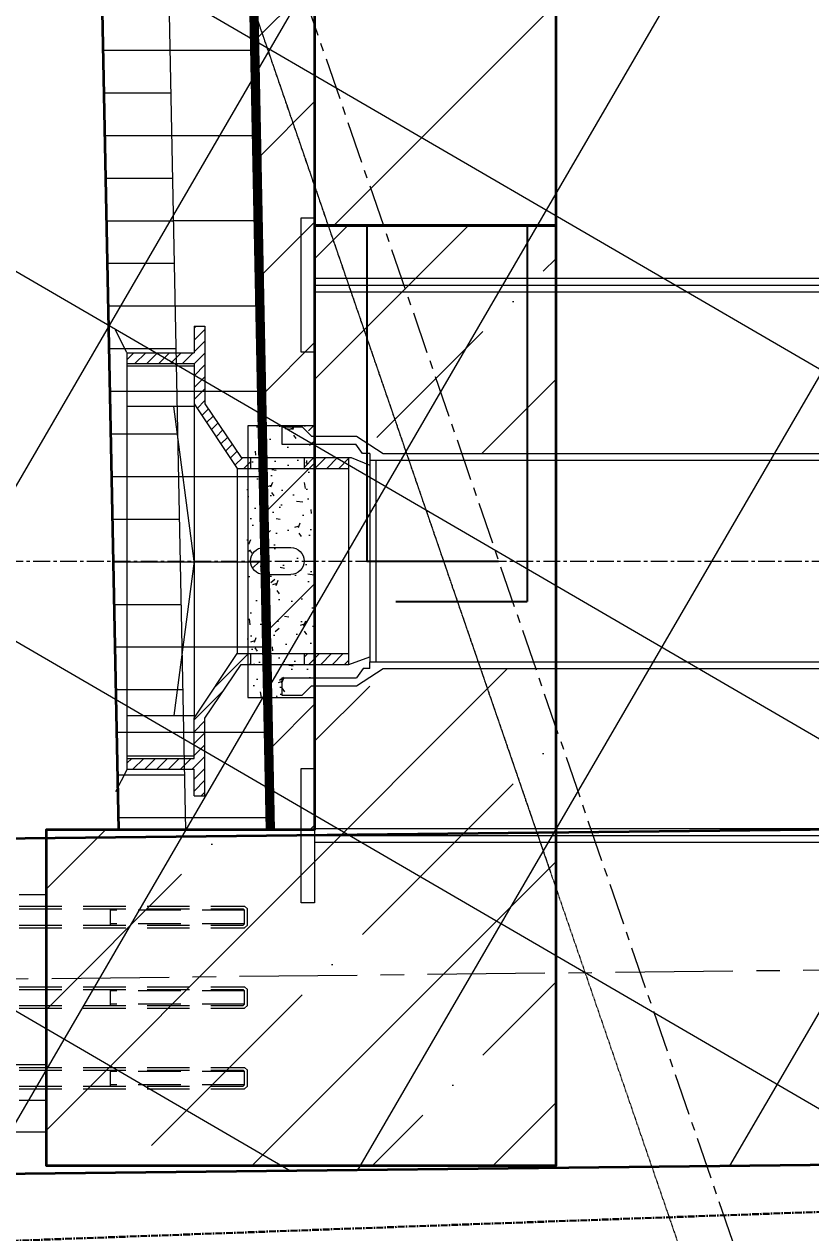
# Model space of a CAD drawing. Header units: millimetres. Extents: x 265754 to 14267433, y -6145605 to 2433772.
# Drawn here: x 7941697 to 7942283, y -581939 to -581038 of the extents above; entities that cross this region are included whole.
import ezdxf
from ezdxf import colors
from ezdxf.entities.mleader import LeaderData, LeaderLine
from ezdxf.math import Vec2, Vec3

# ---------------------------------------------------------------- set-up
doc = ezdxf.new("R2010")
doc.units = ezdxf.units.MM
for name, pattern in [('HIDDEN', [9.524999999999999, 6.35, -3.175]), ('осевая', [2, 1.25, -0.25, 0.25, -0.25]), ('осеваяX2', [4, 2.5, -0.5, 0.5, -0.5]), ('Штриховая', [3, 2, -1])]:
    doc.linetypes.add(name, pattern=pattern)
for name, color, linetype, lineweight in [('1-Бетон', 106, 'Continuous', 35), ('Выноски', 3, 'Continuous', 15), ('ИС_Med', 7, 'Continuous', 35), ('ИС_Невид', 4, 'Штриховая', 18), ('ИС_Ось', 3, 'осевая', 18), ('ИС_Тон', 3, 'Continuous', 18), ('ИС_Тонкая', 3, 'Continuous', 18), ('ИС_Штр', 3, 'Continuous', 9), ('ИС_Штриховка', 2, 'Continuous', 9), ('МДП_Ось', 1, 'осеваяX2', 30)]:
    doc.layers.add(name, color=color, linetype=linetype, lineweight=lineweight)
doc.styles.add('ISOCPEUR', font='isocpeur.ttf', dxfattribs={"width": 0.8, "oblique": 15, "height": 2.5})
pattern_1 = [(45.00000000000001, (6427.748046875, -602.7139739990234), (-4.419417382415921, 4.419417382415921), [])]

# ---------------------------------------------------------------- blocks, each defined once
blk = doc.blocks.new('План Узловая')
at = {"layer": 'ИС_Штр'}
h = blk.add_hatch(dxfattribs=at)
h.set_pattern_fill('ANSI37', color=256, scale=75, angle=14.81052377493742)
h.set_pattern_definition([(59.81052396495632, (64725.58330176224, 13618.08657903201), (-205.8274349733927, 119.7438208730364), []), (149.8105239649563, (64725.58330176224, 13618.08657903201), (-119.7438208730364, -205.8274349733926), [])])
h.paths.add_polyline_path([(64765.27547507826, 13803.95766447927), (64760.00405898067, 13803.89978406299), (64695.98485941411, 13799.66649381252), (64637.30393426679, 13548.89627587504), (64733.79867590475, 13555.27702183503), (64768.00162352639, 13555.65257193602)])
h.paths.add_polyline_path([(64768.51172118128, 13509.19147569523), (64768.00162352639, 13555.65257193602), (64733.79867590475, 13555.27702183503), (64637.30393426679, 13548.89627587504), (64627.65097884211, 13507.64481759432)])
h.paths.add_polyline_path([(62393.91473601304, 12962.57771643333), (62406.02434799122, 12779.44648276642), (62505.80643444415, 12786.04460546293), (62493.69682246592, 12969.17583912984), (62782.34588460356, 12988.26285157073), (62635.07058297773, 13416.49794877076), (60918.2754130541, 13302.97431360988), (60921.58694187918, 13252.89472724003), (61420.4976120966, 13285.88535646279), (61446.01607285417, 12899.97479157173)])
h.paths.add_polyline_path([(62635.07058297773, 13416.49794877076), (62552.05010515067, 13657.89811566495), (60902.02081135398, 13548.78939562931), (60918.2754130541, 13302.97431360988)])
h.paths.add_polyline_path([(64637.30393426679, 13548.89627587504), (64695.98485941405, 13799.66649381246), (62552.05010515067, 13657.89811566495), (62635.07058297773, 13416.49794877076)])
h.paths.add_polyline_path([(64268.54185883497, 13503.70178122836), (64627.65097884211, 13507.64481759432), (64637.30393426673, 13548.89627587504), (62635.07058297773, 13416.49794877076), (62782.34588460356, 12988.26285157073), (62842.97031857976, 12992.27166184364), (62857.72974486928, 12769.0678177001), (62877.14361384121, 12712.61775462469), (62872.87079096149, 13101.76193775225), (63222.84969460394, 13105.60472387564), (63224.86475473153, 12922.08461331745), (63324.85872720083, 12923.18255220994), (63322.84366707318, 13106.70266276813), (64272.78629415698, 13117.14297427051)])
h.paths.add_polyline_path([(64294.01084125339, 12081.84913005563), (64299.18340373377, 12103.95383643563), (64283.91300334223, 12103.78616666421), (64279.67105554033, 12490.11842456448), (63329.72842844861, 12479.67811323138), (63327.71336832101, 12663.19822378957), (63227.71939585177, 12662.1002848972), (63229.73445597925, 12478.58017433895), (62958.65564861539, 12475.60371527699), (63122.03071113705, 12000.55504787201)], flags=17)
h.paths.add_polyline_path([(62958.65564861539, 12475.60371527699), (62877.19429921045, 12474.70926552638), (62884.34466154728, 12366.57576973224), (62535.0711654335, 12343.4799470185), (62522.96155345539, 12526.61118068558), (62423.17946700245, 12520.01305798889), (62435.28907898063, 12336.88182432204), (61487.39041591494, 12274.27889814659), (61512.8713298628, 11888.93614612939), (63122.03071113705, 12000.55504787201)], flags=17)
h.paths.add_polyline_path([(62406.02434799122, 12779.44648276642), (62396.12716394634, 12929.11961244553), (61448.22850079241, 12866.51668751368), (61466.68447097874, 12587.41075131088), (62414.57805277262, 12650.09052058909)])
h.paths.add_polyline_path([(62433.07665104739, 12370.33992830978), (62423.17946700245, 12520.01305798889), (62414.57805277262, 12650.09052058909), (61466.68447097874, 12587.41075131088), (61485.17798797664, 12307.73700220458)])
h.paths.add_polyline_path([(62882.13223361404, 12400.03387371986), (62863.63363533682, 12679.78446603706), (62514.36013922543, 12656.6886432867), (62522.96155345539, 12526.61118068558), (62532.85873750027, 12376.93805100623)], flags=17)
h.paths.add_polyline_path([(62793.64587383741, 12955.40566550847), (62495.90925039916, 12935.71773514216), (62505.80643444415, 12786.04460546293), (62514.36013922543, 12656.6886432867), (62863.63363533682, 12679.78446603706), (62857.72974486928, 12769.0678177001)], flags=17)
h.paths.add_polyline_path([(63224.86475473153, 12922.08461331745), (63223.21784639294, 13072.07557202131), (62873.23894275044, 13068.23278589803), (62876.31181927474, 12788.37282948359), (63226.29072291724, 12792.21561561048)], flags=17)
h.paths.add_polyline_path([(63227.71939585177, 12662.1002848972), (63226.29072291724, 12792.21561561048), (62876.31181927474, 12788.37282948359), (62877.14361384121, 12712.61775462469), (62947.16655671113, 12509.01075864438), (63229.36630419031, 12512.10932619334)], flags=17)
h.paths.add_polyline_path([(64279.30290375097, 12523.64757642808), (64276.22743108839, 12803.74397396063), (63326.28469538648, 12793.31355450378), (63327.71336832101, 12663.19822378957), (63329.36027665966, 12513.20726508577)], flags=17)
h.paths.add_polyline_path([(64276.22743108839, 12803.74397396063), (64273.15444594639, 13083.61382240709), (63323.21181886218, 13073.17351091374), (63324.85872720083, 12923.18255220994), (63326.28469538648, 12793.31355450378)])
h.paths.add_polyline_path([(66221.58489557641, 7824.802713020006), (66721.55475792277, 7830.292407486937), (66716.0650634566, 8330.26226976898), (65585.94169458555, 8317.853457813966), (65570.57055007824, 9717.769072378054), (66070.5404124246, 9723.258766844927), (66065.05071795767, 10223.22862919513), (64934.92734899221, 10210.81981723907), (64919.55620448483, 11610.73543180316), (65419.52606683125, 11616.22512627003), (65414.03637230751, 12116.19497862138), (64862.96007103164, 12115.91437940311), (61014.09417537221, 11858.68060725241), (61046.81775741297, 11354.29999420181), (62060.79670245119, 11424.07595104357), (62153.17042021739, 10027.12674071064), (61654.25998795353, 9994.136127222562), (61687.25060144783, 9495.225694864348), (62701.09579274931, 9562.266535624512), (62793.46951051551, 8165.317325291573), (62294.55907825165, 8132.326711803442), (62327.54969174595, 7633.416279445228), (63341.39488304744, 7700.457120205392), (63433.76860081364, 6303.507909872511), (62934.85816854978, 6270.51729638438), (62967.84878204652, 5771.606863989611), (63981.69397339312, 5838.647704752802), (64074.06769115932, 4441.698494419863), (63575.15725889546, 4408.707880931732), (63608.14787238982, 3909.797448573576), (64621.99306380592, 3976.838289395324), (64714.36678157211, 2579.889079062385), (64215.45634930825, 2546.898465574253), (64248.44696280261, 2047.988033216097), (65262.29215410404, 2115.028873976204), (65354.6658718703, 718.0796636432642), (64855.75543960638, 685.0890501551912), (64901.94229847548, -13.38555479858769), (65323.16334751365, 14.46781313285464), (68697.65451143665, 51.5199073983822), (68689.968939182, 751.4777148098801), (68189.99907683564, 745.9880203430075), (68174.62793232838, 2145.903634906979), (68674.59779467469, 2151.39332937391), (68669.10810020781, 2651.363191724056), (67538.9847312423, 2638.954379768053), (67523.61358673504, 4038.869994332083), (68023.5834490814, 4044.359688799013), (68018.09375461622, 4544.329550986644), (66887.970385677, 4531.920739030931), (66872.59924116975, 5931.836353594961), (67372.56910351611, 5937.326048061834), (67367.07940904918, 6437.29591041198), (66236.95604008366, 6424.887098455976)])
at = {"layer": 'ИС_Med'}
for points in [[(10149.6766130504, -4434.557615104772), (32095.84325178718, -1932.153487388219), (65313.53597854835, 264.3771739467629), (98056.22465341061, 623.8935575291398), (100215.1736815489, 528.4554030880099)], [(100302.5643072961, 274.3480767873116), (98052.0735818771, 373.8329087988241), (65323.16334751365, 14.46781313285464), (32087.49713647336, -2184.725104697689), (10232.9464191242, -4676.682758318668)]]:
    blk.add_lwpolyline(points, dxfattribs=at)
at = {"layer": 'ИС_Ось', "ltscale": 25}
blk.add_lwpolyline([(61034.38653481542, 18070.83632991143), (68728.7210006279, -4302.121195766144)], dxfattribs=at)
at = {"layer": 'ИС_Ось', "ltscale": 0.08, "flags": 128}
blk.add_lwpolyline([(62510.26415276527, 13659.81867229939), (68909.54166924953, -4947.477995634079)], dxfattribs=at)
at = {"layer": 'ИС_Ось'}
blk.add_lwpolyline([(63055.70428657532, 12073.83238506317), (67120.91669368744, 253.33966755867)], dxfattribs=at)
at = {"layer": 'ИС_Ось', "color": 2, "ltscale": 70}
for points in [[(172669.4865019924, -5094.448025299484), (148220.3896199672, -2510.588124022877), (129234.6710553742, -859.4733675673124), (98054.57211781928, 518.8690849919221), (65324.98813192089, 159.4965908002632), (33630.76804503257, -1936.293949172323), (8903.024143849587, -4780.269644752174)], [(172654.2472980657, -5238.644997055766), (148206.487485762, -2654.926401646415), (129225.1836240305, -1004.195574880687), (98052.16449633686, 373.8339087393761), (65330.57200592806, 14.54916157400294), (33643.84309371328, -2080.746022053769), (8919.59160160087, -4924.320050317932)]]:
    blk.add_lwpolyline(points, dxfattribs=at)
blk = doc.blocks.new('Б1530')
at = {"layer": 'ИС_Штриховка', "ltscale": 15}
h = blk.add_hatch(dxfattribs=at)
h.set_pattern_fill('ANSI31', color=256, scale=50, style=0)
h.set_pattern_definition([(45, (-959244.342347345, -236738.1997060364), (-112.2532015133644, 112.2532015133644), [])])
edge = h.paths.add_edge_path()
edge.add_line((-699.999999852851, -180.0000000094878), (-699.9999998530839, -1.498672645539045e-06))
edge.add_line((-699.9999998530839, -1.498672645539045e-06), (699.9999998530839, 1.498672645539045e-06))
edge.add_line((699.9999998530839, 1.498672645539045e-06), (699.9999998530839, -179.9999982033041))
edge.add_line((699.9999998530839, -179.9999982033041), (389.9999999606516, -179.9999989250791))
edge.add_arc((390.0000006591436, -479.99999892505), 299.9999999999709, 90.00000013340214, 179.9999999871823)
edge.add_line((90.00000065914355, -479.9999988579366), (90.0000005926704, -1077.157285340945))
edge.add_arc((290.000000592554, -1077.157285385678), 199.9999999998836, 179.999999987185, 224.99999991699)
edge.add_line((148.5786441504024, -1218.578641418047), (310.0000006540213, -1379.999998389569))
edge.add_line((310.0000006540213, -1379.999998389569), (295.0000005525071, -1529.999998762098))
edge.add_line((295.0000005525071, -1529.999998762098), (-294.9999992984813, -1529.999998762098))
edge.add_line((-294.9999992984813, -1529.999998762098), (-309.9999994577374, -1379.999998389569))
edge.add_line((-309.9999994577374, -1379.999998389569), (-148.5786432343302, -1218.578642163979))
edge.add_arc((-289.999999472755, -1077.157285927678), 200.0000000000749, 315.0000000004304, 359.9999999628558)
edge.add_line((-89.99999947263859, -1077.157286057336), (-89.99999927985482, -479.9999991760997))
edge.add_arc((-389.9999992798548, -479.9999989814823), 300, 359.9999999628308, 450.0000001899868)
edge.add_line((-390.0000002746237, -179.9999989815115), (-699.999999852851, -180.0000000094878))
blk.add_lwpolyline([(-699.999999852851, -180.0000000094878), (-699.9999998530839, -1.498672645539045e-06), (699.9999998530839, 1.498672645539045e-06), (699.9999998530839, -179.9999982033041), (389.9999999606516, -179.9999989250791, 0.414213561625605), (90.00000065914355, -479.9999988579366), (90.0000005926704, -1077.157285340945, 0.1989123670611729), (148.5786441504024, -1218.578641418047), (310.0000006540213, -1379.999998389569), (295.0000005525071, -1529.999998762098), (-294.9999992984813, -1529.999998762098), (-309.9999994577374, -1379.999998389569), (-148.5786432343302, -1218.578642163979, 0.1989123672093204), (-89.99999947263859, -1077.157286057336), (-89.99999927985482, -479.9999991760997, 0.4142135635343125), (-390.0000002746237, -179.9999989815115)], format="xyb", close=True)
at = {"layer": 'Defpoints'}
for p, q in [((700, -39.13950313709211), (950, -39.13950313709211)), ((950, -39.13950313709211), (950, -137.0805100142024)), ((980, -60.64792471571127), (980, -158.5889315928216)), ((700, -158.5889315928216), (980, -158.5889315928216))]:
    blk.add_line(p, q, dxfattribs=at)
blk = doc.blocks.new('Перильное ограждение')
at = {"linetype": 'Continuous'}
for p, q in [((879.3921512095767, 15324.33367789358), (879.3921512095767, 15304.33367789358)), ((1032.392151209577, 15304.33367789358), (1032.392151209577, 15324.33367789358)), ((879.3921512095767, 15304.33367789358), (1032.392151209577, 15304.33367789358)), ((889.8921512095767, 15256.33367789357), (901.8921512095766, 15256.33367789357)), ((949.8921512095768, 15256.33367789357), (961.8921512095769, 15256.33367789357)), ((949.8921512095767, 15256.33367789358), (961.8921512095766, 15256.33367789358)), ((1009.892151209577, 15256.33367789357), (1021.892151209577, 15256.33367789357)), ((1009.892151209577, 15256.33367789358), (1021.892151209577, 15256.33367789358)), ((890.8921512095767, 15156.33367789358), (889.8921512095765, 15157.33367789358)), ((900.8921512095767, 15156.33367789358), (901.8921512095767, 15157.33367789357)), ((950.8921512095767, 15156.33367789358), (949.8921512095765, 15157.33367789358)), ((960.8921512095767, 15156.33367789358), (961.8921512095767, 15157.33367789358)), ((1010.892151209577, 15156.33367789358), (1009.892151209576, 15157.33367789358)), ((1020.892151209577, 15156.33367789358), (1021.892151209577, 15157.33367789358))]:
    blk.add_line(p, q, dxfattribs=at)
at = {"linetype": 'HIDDEN', "ltscale": 5}
for p, q in [((887.8921512095765, 15324.33367789358), (887.8921512095765, 15156.33367789358)), ((889.8921512095767, 15324.33367789358), (889.8921512095768, 15157.33367789358)), ((901.8921512095767, 15324.33367789358), (901.8921512095766, 15157.33367789357)), ((903.8921512095766, 15324.33367789358), (903.8921512095765, 15156.33367789358)), ((947.8921512095766, 15324.33367789358), (947.8921512095765, 15156.33367789358)), ((949.8921512095768, 15324.33367789358), (949.8921512095767, 15157.33367789358)), ((961.8921512095768, 15324.33367789358), (961.8921512095768, 15157.33367789358)), ((963.8921512095764, 15324.33367789358), (963.8921512095765, 15156.33367789358)), ((1007.892151209577, 15324.33367789358), (1007.892151209577, 15156.33367789358)), ((1009.892151209577, 15324.33367789358), (1009.892151209577, 15157.33367789358)), ((1021.892151209577, 15324.33367789358), (1021.892151209576, 15157.33367789358)), ((1023.892151209577, 15324.33367789358), (1023.892151209577, 15156.33367789358)), ((890.8921512095767, 15156.33367789358), (890.8921512095767, 15256.33367789357)), ((900.8921512095767, 15156.33367789358), (900.8921512095766, 15256.33367789357)), ((950.8921512095767, 15156.33367789358), (950.8921512095767, 15256.33367789358)), ((960.8921512095767, 15156.33367789358), (960.8921512095766, 15256.33367789358)), ((1010.892151209577, 15156.33367789358), (1010.892151209577, 15256.33367789358)), ((1020.892151209577, 15156.33367789358), (1020.892151209577, 15256.33367789358)), ((887.8921512095766, 15156.33367789358), (889.8921512095767, 15154.33367789358)), ((889.8921512095767, 15154.33367789358), (901.8921512095767, 15154.33367789358)), ((890.8921512095767, 15156.33367789357), (900.8921512095766, 15156.33367789357)), ((901.8921512095767, 15154.33367789358), (903.8921512095766, 15156.33367789358)), ((949.8921512095767, 15154.33367789358), (947.8921512095766, 15156.33367789358)), ((949.8921512095767, 15154.33367789358), (961.8921512095766, 15154.33367789358)), ((950.8921512095766, 15156.33367789358), (960.8921512095767, 15156.33367789357)), ((963.8921512095766, 15156.33367789358), (961.8921512095767, 15154.33367789358)), ((1009.892151209577, 15154.33367789358), (1007.892151209577, 15156.33367789358)), ((1009.892151209577, 15154.33367789358), (1021.892151209577, 15154.33367789358)), ((1010.892151209577, 15156.33367789358), (1020.892151209577, 15156.33367789358)), ((1023.892151209577, 15156.33367789358), (1021.892151209577, 15154.33367789358))]:
    blk.add_line(p, q, dxfattribs=at)
blk = doc.blocks.new('водоотвод МОЙ !')
h = blk.add_hatch()
h.set_pattern_fill('ANSI31', color=256, scale=50, style=0)
h.set_pattern_definition(pattern_1)
h.paths.add_polyline_path([(-69, -132), (-77, -132), (-77, -137), (-69, -137)])
h.paths.add_polyline_path([(-69, -137), (-77, -137), (-77, -147), (-69, -147)])
h.paths.add_polyline_path([(-77, -165), (-69, -165), (-69, -147), (-77, -147)])
h.paths.add_polyline_path([(-77, -92), (-69, -92), (-69, -82), (-117, -50), (-147, -50), (-147, 0), (-155, 0), (-155, -50), (-175, -50), (-175, -58), (-117, -58), (-77, -85)])
h = blk.add_hatch()
h.set_pattern_fill('ANSI31', color=256, scale=50, style=0)
h.set_pattern_definition(pattern_1)
h.paths.add_polyline_path([(77, -132), (69, -132), (69, -137), (77, -137)])
h.paths.add_polyline_path([(77, -137), (69, -137), (69, -147), (77, -147)])
h.paths.add_polyline_path([(69, -165), (77, -165), (77, -147), (69, -147)])
h.paths.add_polyline_path([(69, -92), (77, -92), (77, -85), (117, -58), (175, -58), (175, -50), (155, -50), (155, 0), (147, 0), (147, -50), (117, -50), (69, -82)])
for p, q in [((-155.4217228824273, 1.691223587840796e-06), (-171.9711612670217, 8.430993998248596)), ((-155, 0), (155, 0)), ((-155, 0), (155, 0)), ((-155, 0), (-155, -50)), ((-155, 0), (155, 0)), ((-147, 0), (-147, -50)), ((-145, -50), (-145, 0)), ((-115, -50), (-115, 0)), ((115, 0), (115, -50)), ((145, 0), (145, -50)), ((147, 0), (147, -50)), ((155, 0), (155, -50)), ((155.4217228821944, -4.598405212163925e-09), (171.9711613587569, 8.430992121866439)), ((0, -50), (-115, -35)), ((0, -50), (115, -35)), ((-175, -50), (-175, -58)), ((-175, -50), (-155, -50)), ((-175, -50), (-155, -50)), ((-147, -50), (117, -50)), ((-147, -50), (117, -50)), ((-117, -50), (-69, -82)), ((117, -50), (69, -82)), ((147, -50), (117, -50)), ((147, -50), (117, -50)), ((175, -50), (155, -50)), ((175, -50), (155, -50)), ((175, -50), (175, -58)), ((175, -50), (175, -58)), ((-175, -58), (-117, -58)), ((-117, -58), (-77, -85)), ((117, -58), (77, -85)), ((175, -58), (117, -58)), ((-77, -85), (-77, -165)), ((-69, -82), (69, -82)), ((-69, -82), (-69, -165)), ((69, -82), (69, -165)), ((77, -85), (77, -165)), ((-77, -92), (-69, -92)), ((69, -92), (77, -92)), ((-10, -102), (-10, -122)), ((10, -102), (10, -122)), ((-100, -115.5), (-87, -115.5)), ((-100, -115.5), (-100, -130.5)), ((-87, -115.5), (-87, -170.5)), ((87, -115.5), (100, -115.5)), ((87, -115.5), (87, -171)), ((100, -115.5), (100, -130.5)), ((-100, -130.5), (-93, -137.5)), ((-77, -132), (-69, -132)), ((69, -132), (77, -132)), ((100, -130.5), (93, -137.5)), ((-93, -137.5), (-93, -171)), ((93, -137.5), (93, -171)), ((-77, -145), (-77, -166.9898681640625)), ((77, -145), (77, -165.2171325683594)), ((-93, -171), (-80, -191)), ((-80, -175.5), (-87, -170.5)), ((-77, -165), (77, -165)), ((-77, -166.9898681640625), (-71.42515563964844, -181)), ((77, -165.2171325683594), (71.3510971069336, -181)), ((80, -176), (87, -171)), ((93, -171), (80, -191)), ((-80, -181), (-80, -175.5)), ((80, -181), (80, -176)), ((-80, -181), (-75, -181)), ((-75, -181), (-74.99999237060547, -737.585334777832)), ((-75, -181), (75, -181)), ((-75, -185.5), (75, -185.5)), ((80, -181), (75, -181)), ((75, -181), (75, -737.585334777832)), ((-80, -191), (-80.00000762939453, -737.5853424072266)), ((80, -191), (79.99999237060547, -737.5853424072266))]:
    blk.add_line(p, q)
at = {"ltscale": 6}
for p, q in [((-205.499885559082, -139.6831456655054, -4.9092318307e-06), (-205.499885559082, -848.0927200317383, -4.9092318307e-06)), ((204.500114405062, -139.6831454937346, -4.9092318307e-06), (204.500114440918, -848.0927200317383, -4.9092318307e-06))]:
    blk.add_line(p, q, dxfattribs=at)
for points in [[(-155.4920654296875, -129.6831456655054), (-255.4920654296875, -129.6831456655054), (-255.4920654296875, -139.6831456655054), (-155.4920654296875, -139.6831456655054)], [(254.500114405062, -129.6831454937346), (154.500114405062, -129.6831454937346), (154.500114405062, -139.6831454937346), (254.500114405062, -139.6831454937346)]]:
    blk.add_lwpolyline(points, close=True)
for points in [[(-200.499885559082, -139.6831456655054), (-200.499885559082, -861.8079986572266), (-210.499885559082, -861.8079986572266), (-210.499885559082, -139.6831456655054)], [(209.500114405062, -139.6831454937346), (209.500114440918, -861.8079986572266), (199.500114440918, -861.8079986572266), (199.500114405062, -139.6831454937346)]]:
    blk.add_lwpolyline(points)
for centre, start, end in [((0, -102), 0, 180), ((0, -122), 180, 0)]:
    blk.add_arc(centre, 10, start, end)
blk = doc.blocks.new('дренажный канал')
at = {"layer": 'ИС_Штр'}
h = blk.add_hatch(dxfattribs=at)
h.set_pattern_fill('AR-CONC', color=256, scale=0.2, style=0)
h.set_pattern_definition([(49.99999999999999, (-179698.0450393674, 8953.413703155471), (36.4369337992008, -3.187817107780617), [3.81, -41.91]), (355, (-179698.0450393674, 8953.413703155471), (-7.048565195133398, 38.211328576436), [3.048, -33.528]), (100.4509999999999, (-179695.0086395261, 8953.14805297833), (29.38850033319185, 35.02333756405837), [3.238, -35.618]), (46.18420000000002, (-179698.0450393674, 8963.573703002883), (54.21580817842599, -8.40846558654543), [5.714999999999998, -62.86499999999999]), (96.63559999999998, (-179693.5270591732, 8962.873002624372), (47.48084689324743, 49.48511117800984), [4.85699999999999, -53.42699999999987]), (351.1840000000001, (-179698.0450393674, 8963.573703002883), (47.48092116278679, 49.48502357211954), [4.572, -50.292]), (21, (-179692.9650390623, 8961.033702850342), (30.32297596707666, -20.4531037033525), [3.81, -41.91]), (326.0000000000001, (-179692.9650390623, 8961.033702850342), (12.36040566952942, 36.83759322446385), [3.048, -33.528]), (71.4514, (-179690.4381393432, 8959.329283141997), (42.6832981540249, 16.38457154321149), [3.238, -35.618]), (37.50000000000001, (-179698.0450393674, 8953.413703155471), (0.6177206501183634, 16.91100777463062), [0, -33.1216, 0, -34.036, 0, -33.655]), (7.500000000000001, (-179698.0450393674, 8953.413703155471), (13.36393250206115, 20.0361149636239), [0, -19.4056, 0, -32.3596, 0, -12.827]), (327.5, (-179709.3734390256, 8953.413703155471), (27.11811903337428, -1.145748798534692), [0, -12.7, 0, -39.624, 0, -52.578]), (317.5, (-179714.4534393307, 8953.413703155471), (29.62583627720361, 5.085298206666604), [0, -16.51, 0, -26.3144, 0, -37.338])])
edge = h.paths.add_edge_path()
edge.add_line((30.40064239548519, 55.54312827695685), (-102.3054221991915, 55.89999999990687))
edge.add_line((-102.3054221991915, 55.89999999990687), (-102.3054221991915, 5.899999999906868))
edge.add_line((-102.3054221991915, 5.899999999906868), (100.0000000004657, 5.899999999906868))
edge.add_line((100.0000000004657, 5.899999999906868), (100.0000000004657, 55.54312827695685))
blk.add_lwpolyline([(-102.3054221991915, 55.54312827695685), (100.0000000004657, 55.54312827695685), (100.0000000004657, 5.899999999906868), (-102.3054221991915, 5.899999999906868)], close=True)
blk = doc.blocks.new('_None')
blk = doc.blocks.new('е344н')
at = {"layer": 'ИС_Штр'}
h = blk.add_hatch(dxfattribs=at)
h.set_pattern_fill('ANSI31', color=256, scale=10, angle=44.9999998099811, style=0)
h.set_pattern_definition([(90, (11399.5275822375, 2301.371041773818), (-31.75, 1.472487913205009e-12), [])])
h.paths.add_polyline_path([(-3799.507927268744, 397.585711523192), (-3799.507927268744, 347.5757125262171), (0.03604893758893013, 423.5665794443339), (5900.035990470089, 305.5665610386059), (5900.000000405125, 355.5772798436228), (0.03604910336434841, 473.5765784445684)])
h = blk.add_hatch(dxfattribs=at)
h.set_pattern_fill('ANSI31', color=256, scale=20, angle=44.9999998099811, style=0)
h.set_pattern_definition([(90, (11399.5275822375, 2301.371041773818), (-63.50000000000001, 2.944975826410017e-12), [])])
h.paths.add_polyline_path([(-3799.507927268744, 347.5757125262171), (-3799.507927268744, 287.5857115304098), (0.03604873828589916, 363.5765784445684), (5900.000000040047, 245.5772798436228), (5900.035990470089, 305.5665610386059), (0.03604893758893013, 423.5665794443339)])
h = blk.add_hatch(dxfattribs=at)
h.set_pattern_fill('ANSI35', color=256, scale=20, angle=-2.654796567684867e-12, style=0)
h.set_pattern_definition([(45.00000019001359, (35043.32538680546, 2299.570979475975), (-89.80256150850941, 89.80256091287367), []), (45.00000019001359, (35133.12798680551, 2299.570979773765), (-89.80256150850941, 89.80256091287367), [158.75, -31.75, 0, -31.75])])
h.paths.add_polyline_path([(5800.00000747852, 209.5764986176509), (5800.000007463619, 205.0764988929732), (5793.000007440336, 198.0764989161398), (5793.000007328577, 164.5764989161398), (5780.000007262453, 144.5764989592135), (5780.000006311573, 29.57649913197383), (6150.000004838221, 29.5764992213808), (6150.0000060983, 409.5764974300982), (5900.0000060983, 409.5765000504907), (5900.000005435199, 209.5764985613059)])
h.paths.add_polyline_path([(5600.000007463619, 205.0764995561913), (5600.000007465482, 209.5764987301081), (5450.000000244938, 209.576541820541), (5449.999998998828, 29.57654211856425), (5620.000007451512, 29.57649909320753), (5620.000007262453, 144.5764994898345), (5607.000007328577, 164.5764995329082), (5607.000007440336, 198.0764995329082)])
h = blk.add_hatch(dxfattribs=at)
h.set_pattern_fill('ANSI31', color=256, scale=20, angle=-2.654796567684867e-12, style=0)
h.set_pattern_definition([(45.00000019001359, (11399.5275822375, 2301.371041773818), (-44.90128075425471, 44.90128045643684), [])])
h.paths.add_polyline_path([(-3799.507927268744, 281.5857115308754), (-3800.45890462026, 281.5666919869836), (-3799.507927268744, 251.5773390324321), (-2150.000009897165, 251.5773382096086), (-1649.963951970451, 294.5765845784917), (1650.035933133215, 294.5765752799343), (2150.036079661921, 256.5765719759511), (3550.035933006555, 256.5765689786058), (4050.036049009301, 211.3765657074982), (5899.999999920838, 209.5765376226045), (5900.000000019558, 239.5772798436228), (0.0360487187281251, 357.5765784445684)])
at = {"layer": 'ИС_Med', "ltscale": 15, "flags": 128}
blk.add_lwpolyline([(-3799.507927268744, 397.585711523192), (0.03604910336434841, 473.5765784445684), (5900.035990635864, 355.5765600388404)], dxfattribs=at)
blk.add_lwpolyline([(5449.999999920838, 209.5765412247274), (5899.999999920838, 209.5765370645095), (5900.000000583939, 409.5765385536943), (6150.000000583939, 409.5765377245843), (6149.99999932386, 29.57653772458434), (5449.99999932386, 29.57654271449428)], close=True, dxfattribs=at)
at = {"layer": 'ИС_Невид', "ltscale": 25, "const_width": 6, "flags": 128}
blk.add_lwpolyline([(-3799.507927268744, 284.585111590568), (0.03604872804135084, 360.5759785044938), (5900.035990261473, 242.5759600988822)], dxfattribs=at)
at = {"layer": 'ИС_Ось', "ltscale": 10, "flags": 128}
blk.add_lwpolyline([(5700.000003721565, 719.0469084846554), (5699.999998290092, -918.5716674489668)], dxfattribs=at)
at = {"layer": 'ИС_Тон', "ltscale": 15, "flags": 128}
for points in [[(-3799.507927268744, 347.5757125262171), (0.03604893758893013, 423.5665794443339), (5900.035990470089, 305.5665610386059)], [(-3799.507927268744, 287.5857115304098), (0.03604873828589916, 363.5765784445684), (5900.035990271717, 245.5765600388404)], [(-3799.507927268744, 281.5857115308754), (0.0360487187281251, 357.5765784445684), (5900.035990251228, 239.5765600388404)]]:
    blk.add_lwpolyline(points, dxfattribs=at)
at = {"layer": 'ИС_Тонкая', "color": 6}
blk.add_lwpolyline([(6125.000007598661, 1989.153031471651), (6124.999997127801, 409.5765376414638), (6074.999997127801, 409.5765379731311), (6075.000007642433, 1995.73793728801)], dxfattribs=at)
at = {"layer": 'ИС_Med'}
blk.add_blockref('Б1530', (4750.000000067055, 209.5765426434809), dxfattribs=at)
at = {"layer": 'ИС_Тон', "xscale": -1, "rotation": 359.9999998099804}
blk.add_blockref('Перильное ограждение', (6980.892101037316, -14894.7571429247), dxfattribs=at)
at = {"layer": 'ИС_Тон', "linetype": 'Continuous'}
blk.add_blockref('водоотвод МОЙ !', (5699.880194705911, 349.2596832218114), dxfattribs=at)
at = {"layer": 'ИС_Тон'}
blk.add_blockref('дренажный канал', (5701.572410097346, 203.6765377277043), dxfattribs=at)
at = {"layer": 'Выноски'}
ml = blk.add_multileader_mtext('Standard', dxfattribs=at)
ml.set_content('6', color=256, style='ISOCPEUR')
ml.set_leader_properties(color=256)
ml.set_arrow_properties(name='NONE')
ml.build(insert=Vec2(0, 0))
ml.multileader.update_dxf_attribs({"text_left_attachment_type": 6, "text_right_attachment_type": 6, "dogleg_length": 2, "arrow_head_size": 250, "scale": 100})
ctx = ml.context
ctx.base_point, ctx.scale, ctx.char_height, ctx.arrow_head_size, ctx.landing_gap_size, ctx.plane_origin = Vec3(-352.6547227362462, -548.6866663480178), 100, 250, 250, 62.5, Vec3(4841.548433097079, -1008.328971155221)
ctx.left_attachment, ctx.right_attachment = 6, 6
notes = []
notes.append((ctx, [(0, (1, 1, 0), (-403.1644373396412, -548.6866663480178), (1, 0), 50.50971460339497, [(0, [(-671.6812872309238, 92.89934338768944)], 0, [])])]))
ctx.mtext.insert, ctx.mtext.width, ctx.mtext.flow_direction = Vec3(-290.1547227362171, -248.6866663480178), 2086.173839053372, 5
for ctx, leaders in notes:
    for number, flags, end, landing, length, lines in leaders:
        leader = LeaderData()
        leader.index, (leader.has_last_leader_line, leader.has_dogleg_vector, leader.attachment_direction) = number, flags
        leader.last_leader_point, leader.dogleg_vector, leader.dogleg_length = Vec3(end), Vec3(landing), length
        for number, points, colour, breaks in lines:
            line = LeaderLine()
            line.index, line.vertices, line.color, line.breaks = number, Vec3.list(points), colors.encode_raw_color(colour), breaks
            leader.lines.append(line)
        ctx.leaders.append(leader)

msp = doc.modelspace()

# ---------------------------------------------------------------- linework, layer by layer
at = {"layer": 'МДП_Ось', "ltscale": 2, "flags": 128}
for points in [[(7744118.950588193, -600901.0188382629), (7877092.999730748, -581616.4054394475, -0.06236864998936653), (8026169.574010785, -578717.1937406478), (8060956.837795081, -582387.9327475576, -0.0006835939129814506), (8065307.261137919, -582850.9975507914, -0.00205078418366611), (8069655.076218408, -583337.8454738357, -0.003417982021346688), (8073997.284802367, -583872.2148878503, -0.004785192664712667), (8078330.110013368, -584477.744016788, -0.006152421236038208), (8082648.610660977, -585177.8942796449, -0.007519673090428114), (8086946.301076824, -585995.8418994837, -0.008886952884495258), (8091214.780204762, -586954.3275510408, -0.0102542657405138), (8095443.375245943, -588075.4542165053, -0.1601430922746658), (8147070.400589593, -623222.8795043117, -0.0102542657405138), (8149663.690246969, -626746.0584357762, -0.008886952884495258), (8152120.284078276, -630365.969424423, -0.007519673090428114), (8154456.833502691, -634064.5797038011, -0.006152421236038208), (8156691.416068209, -637825.7363064205, -0.004785192664712667), (8158843.216732579, -641634.9086241539, -0.003417982021346688), (8160932.252002124, -645478.8984387383, -0.00205078418366611), (8162979.12972612, -649345.5259694468, -0.0006835937965661287), (8165004.836376817, -653223.299149419), (8177974.555806698, -678106.2325745835, 0.0006835937965661287), (8180000.26245943, -681984.0057558079, 0.00205078418366611), (8182047.140182366, -685850.633285951, 0.003417982021346688), (8184136.175451996, -689694.6231004137, 0.004785192664712667), (8186287.976116366, -693503.795418147, 0.006152421236038208), (8188522.558681798, -697264.9520208883, 0.007519673090428114), (8190859.108106214, -700963.5623002665, 0.008886952884495258), (8193315.701937435, -704583.4732890349, 0.0102542657405138), (8195908.991594639, -708106.652220743, 0.2138723582029343), (8267938.749952664, -746889.3201956032, 0.0102542657405138), (8272307.630970686, -747114.752391343, 0.008886952884495258), (8276682.015217912, -747172.8150737833, 0.007519673090428114), (8281056.015060954, -747087.3365069298, 0.006152421236038208), (8285426.097272793, -746882.3006934635, 0.004785192664712667), (8289790.692661519, -746581.7230216657, 0.003417982021346688), (8294149.802126802, -746209.5795941239, 0.00205078418366611), (8298504.602326069, -745789.7795278534, 0.0006835938547737896), (8302857.05248278, -745346.1694407022), (8316226.710225059, -743971.1946019325)], [(7745001.622699816, -606987.3469548997), (7877975.671842371, -587702.7335560843, -0.06236864998936663), (8025524.211227013, -584833.2387762343), (8060311.475020278, -588503.9777840906, -0.0006835939129815154), (8064647.963750044, -588965.5561574565, -0.002050784183666228), (8068945.643088955, -589446.7901154931, -0.003417982021346858), (8073204.399857371, -589970.8896179863, -0.004785192664712039), (8077420.644997051, -590560.1262297122, -0.006152421236038395), (8081589.752520454, -591236.0556705497, -0.007519673090428431), (8085705.731220321, -592019.4194436958, -0.008886952884495635), (8089760.919793394, -592930.0107675658, -0.01025426574051334), (8093745.70991659, -593986.4974771752, -0.1601430922746664), (8142194.979459252, -626971.5817866789, -0.01025426574051415), (8144637.041831215, -630289.4051171495, -0.008886952884495121), (8146970.882747749, -633728.4336899827, -0.007519673090428205), (8149208.639948982, -637270.6621142833, -0.006152421236037823), (8151365.919931679, -640901.7062184649, -0.004785192664712769), (8153459.823713378, -644608.3880003749, -0.00341798202134681), (8155508.710338524, -648378.5011396599, -0.002050784183666321), (8157531.985006155, -652200.5416261018, -0.0006835937965662914), (8159549.905348123, -656063.4096177267), (8172520.91966569, -680948.8287192169, 0.0006835937965662252), (8174553.117740954, -684839.0214153061, 0.002050784183666108), (8176623.59852187, -688750.2359926797, 0.003417982021346811), (8178752.782435458, -692668.1024814572, 0.004785192664712574), (8180962.479983674, -696579.7653368373, 0.006152421236038173), (8183274.365135632, -700471.0344437187, 0.007519673090428224), (8185709.706786371, -704326.0265821889, 0.00888695288449564), (8188289.053534934, -708126.8199892087, 0.0102542657405136), (8191031.862540027, -711853.1321932863, 0.2138723582029365), (8267493.159041332, -753023.1565758577, 0.01025426574051386), (8272116.728784582, -753261.7887793385, 0.008886952884493567), (8276709.695529633, -753322.7527808128, 0.007519673090428079), (8281268.633540709, -753233.6600732633, 0.00615242123603774), (8285789.893270246, -753021.5313026065, 0.004785192664712645), (8290271.923544791, -752712.866213354, 0.003417982021346183), (8294714.809639372, -752333.570654759, 0.00205078418366582), (8299119.826125621, -751908.9297692239, 0.0006835938547737791), (8303489.006009336, -751463.6145561301), (8316855.875787281, -750088.9270818072)]]:
    msp.add_lwpolyline(points, format="xyb", dxfattribs=at)

# ---------------------------------------------------------------- next in the draw order: block references
at = {"layer": 'ИС_Ось', "color": 4, "ltscale": 0.05}
msp.add_blockref('План Узловая', (7874968.788125941, -581924.4700561167), dxfattribs=at)

# ---------------------------------------------------------------- next in the draw order: block references
at = {"layer": '1-Бетон', "xscale": -1, "rotation": 90}
msp.add_blockref('е344н', (7942123.053967835, -575738.3465232389), dxfattribs=at)

doc.saveas('drawing.dxf')
